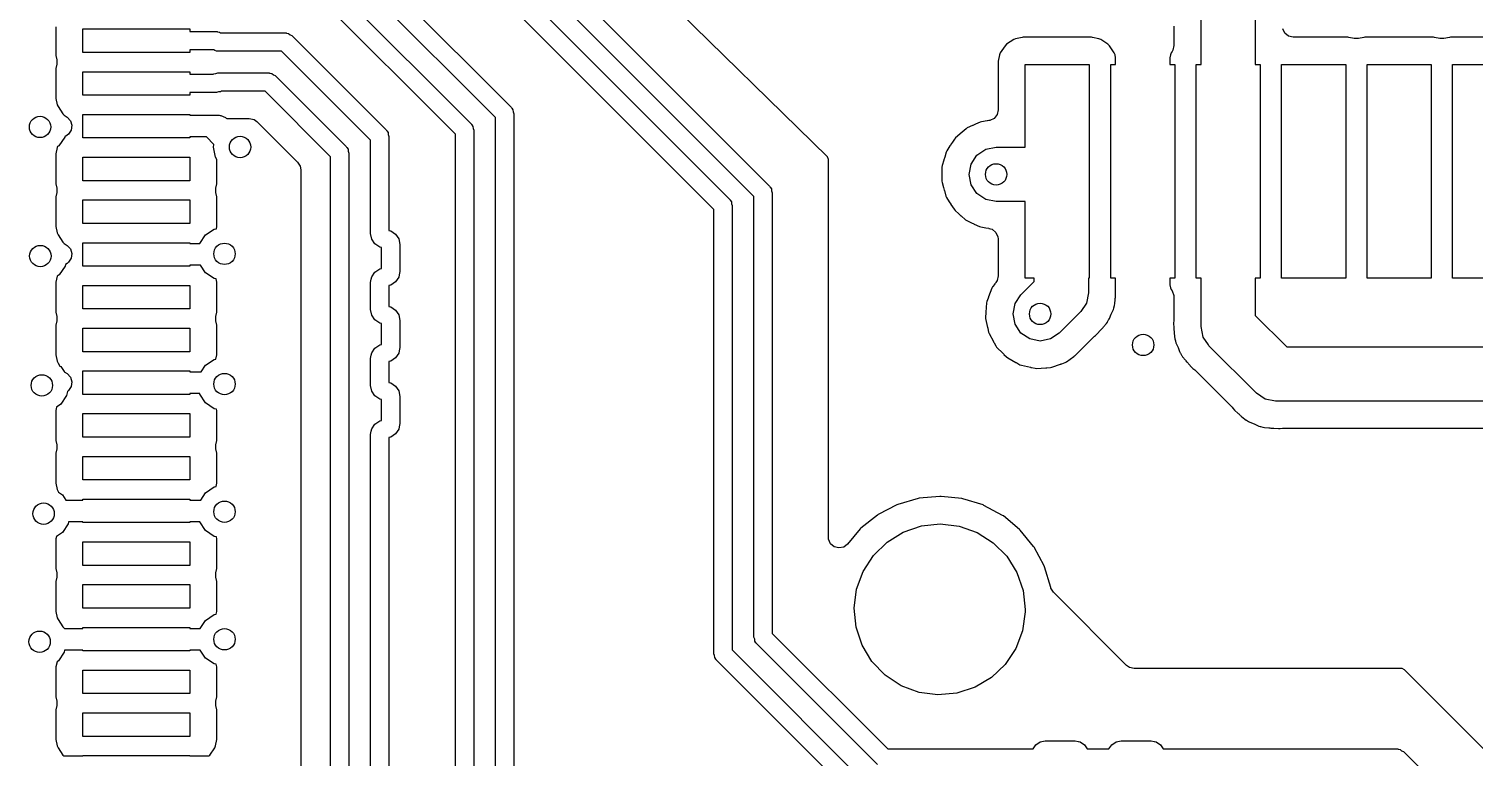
# Model space of a CAD drawing. Extents: x 0 to 4.25, y -4.33 to 0.
# Drawn here: x 1.692 to 2.224, y -2.534 to -2.266 of the extents above; entities that cross this region are included whole.
import ezdxf

# ---------------------------------------------------------------- set-up
doc = ezdxf.new("R2010")
doc.units = 0
doc.header["$MEASUREMENT"] = 0
doc.layers.add('BLACK', color=7, linetype='CONTINUOUS')

msp = doc.modelspace()

# ---------------------------------------------------------------- linework, layer by layer
at = {"layer": 'BLACK', "linetype": 'CONTINUOUS'}
for p, q in [((1.81451, -2.1739), (1.96453, -2.32393)), ((1.95876, -2.32772), (1.81072, -2.17967)), ((1.98589, -2.31311), (1.87396, -2.20357)), ((1.79561, -2.22114), (1.86926, -2.29479)), ((1.86349, -2.29858), (1.79182, -2.22691)), ((1.7895, -2.2359), (1.8545, -2.3009)), ((1.84873, -2.30469), (1.78571, -2.24167)), ((1.944, -2.33245), (1.85876, -2.24721)), ((1.86354, -2.24243), (1.94977, -2.32866)), ((2.1235, -2.27902), (2.1235, -2.25531)), ((2.1435, -2.25475), (2.1435, -2.27902)), ((1.70151, -2.26516), (1.70151, -2.2754)), ((1.71149, -2.27461), (1.71149, -2.26595)), ((1.71149, -2.26595), (1.75086, -2.26595)), ((1.75086, -2.26595), (1.75086, -2.2669)), ((1.75086, -2.2669), (1.7607, -2.2669)), ((1.7607, -2.2669), (1.76091, -2.26694)), ((1.76091, -2.26694), (1.76099, -2.26692)), ((1.76099, -2.26692), (1.76113, -2.26698)), ((1.76113, -2.26698), (1.76186, -2.26711)), ((1.76186, -2.26711), (1.7622, -2.2674)), ((1.7622, -2.2674), (1.7861, -2.2674)), ((1.7861, -2.2674), (1.7863, -2.26743)), ((1.7863, -2.26743), (1.78639, -2.26741)), ((1.78639, -2.26741), (1.78653, -2.26747)), ((1.78653, -2.26747), (1.78725, -2.2676)), ((1.78725, -2.2676), (1.78782, -2.26808)), ((1.78782, -2.26808), (1.78849, -2.26839)), ((1.78849, -2.26839), (1.82327, -2.30318)), ((2.11352, -2.26492), (2.11352, -2.27206)), ((2.15436, -2.26753), (2.15358, -2.26593)), ((2.15575, -2.26864), (2.15436, -2.26753)), ((2.15748, -2.26904), (2.15575, -2.26864)), ((1.75969, -2.27366), (1.75086, -2.27366)), ((1.75086, -2.27366), (1.75086, -2.27461)), ((1.76004, -2.27395), (1.75969, -2.27366)), ((1.76076, -2.27408), (1.76004, -2.27395)), ((2.05129, -2.27214), (2.04951, -2.2748)), ((2.05183, -2.27161), (2.05129, -2.27214)), ((2.05449, -2.26983), (2.05183, -2.27161)), ((2.05519, -2.26954), (2.05449, -2.26983)), ((2.05753, -2.26907), (2.05519, -2.26954)), ((2.05791, -2.26904), (2.05753, -2.26907)), ((2.08311, -2.26904), (2.05791, -2.26904)), ((2.08349, -2.26907), (2.08311, -2.26904)), ((2.08584, -2.26954), (2.08349, -2.26907)), ((2.08654, -2.26983), (2.08584, -2.26954)), ((2.0892, -2.27161), (2.08654, -2.26983)), ((2.08973, -2.27214), (2.0892, -2.27161)), ((2.09151, -2.2748), (2.08973, -2.27214)), ((2.11313, -2.2738), (2.11285, -2.27429)), ((2.11352, -2.27206), (2.11313, -2.2738)), ((2.1776, -2.26904), (2.15748, -2.26904)), ((2.17798, -2.26907), (2.1776, -2.26904)), ((2.17997, -2.26947), (2.17798, -2.26907)), ((2.18153, -2.26947), (2.17997, -2.26947)), ((2.18351, -2.26907), (2.18153, -2.26947)), ((2.18389, -2.26904), (2.18351, -2.26907)), ((2.2091, -2.26904), (2.18389, -2.26904)), ((2.20948, -2.26907), (2.2091, -2.26904)), ((2.21146, -2.26947), (2.20948, -2.26907)), ((2.21302, -2.26947), (2.21146, -2.26947)), ((2.21501, -2.26907), (2.21302, -2.26947)), ((2.21539, -2.26904), (2.21501, -2.26907)), ((2.24059, -2.26904), (2.21539, -2.26904)), ((1.70151, -2.2754), (1.70154, -2.27579)), ((1.70154, -2.27579), (1.70186, -2.27738)), ((1.70186, -2.27894), (1.70154, -2.28053)), ((1.70186, -2.27738), (1.70186, -2.27894)), ((1.75086, -2.27461), (1.71149, -2.27461)), ((1.7609, -2.27414), (1.76076, -2.27408)), ((1.76099, -2.27412), (1.7609, -2.27414)), ((1.76119, -2.27416), (1.76099, -2.27412)), ((1.7847, -2.27416), (1.76119, -2.27416)), ((1.8175, -2.30697), (1.7847, -2.27416)), ((2.04876, -2.27784), (2.04872, -2.27823)), ((2.04872, -2.27823), (2.04872, -2.29578)), ((2.04922, -2.2755), (2.04876, -2.27784)), ((2.04951, -2.2748), (2.04922, -2.2755)), ((2.0587, -2.30954), (2.0587, -2.27902)), ((2.0587, -2.27902), (2.08232, -2.27902)), ((2.08232, -2.27902), (2.08232, -2.35776)), ((2.0902, -2.35776), (2.0902, -2.27902)), ((2.0902, -2.27902), (2.09201, -2.27902)), ((2.0918, -2.2755), (2.09151, -2.2748)), ((2.09201, -2.27655), (2.0918, -2.2755)), ((2.09201, -2.27902), (2.09201, -2.27655)), ((2.11222, -2.2755), (2.11201, -2.27655)), ((2.11201, -2.27655), (2.11201, -2.27902)), ((2.11201, -2.27902), (2.11382, -2.27902)), ((2.11251, -2.2748), (2.11222, -2.2755)), ((2.11285, -2.27429), (2.11251, -2.2748)), ((2.11382, -2.27902), (2.11382, -2.35776)), ((2.12169, -2.35776), (2.12169, -2.27902)), ((2.12169, -2.27902), (2.1235, -2.27902)), ((2.1435, -2.27902), (2.14531, -2.27902)), ((2.14531, -2.27902), (2.14531, -2.35776)), ((2.15319, -2.35776), (2.15319, -2.27902)), ((2.15319, -2.27902), (2.17681, -2.27902)), ((2.17681, -2.27902), (2.17681, -2.35776)), ((2.18469, -2.35776), (2.18469, -2.27902)), ((2.18469, -2.27902), (2.20831, -2.27902)), ((2.20831, -2.27902), (2.20831, -2.35776)), ((2.21618, -2.35776), (2.21618, -2.27902)), ((2.21618, -2.27902), (2.2398, -2.27902)), ((1.70154, -2.28053), (1.70151, -2.28091)), ((1.70151, -2.28091), (1.70151, -2.29115)), ((1.71149, -2.29036), (1.71149, -2.2817)), ((1.71149, -2.2817), (1.75086, -2.2817)), ((1.75086, -2.2817), (1.75086, -2.28265)), ((1.75086, -2.28265), (1.75951, -2.28265)), ((1.75951, -2.28265), (1.75977, -2.28247)), ((1.75977, -2.28247), (1.7605, -2.28241)), ((1.7605, -2.28241), (1.76119, -2.28216)), ((1.76119, -2.28216), (1.77998, -2.28216)), ((1.77998, -2.28216), (1.78019, -2.28219)), ((1.78019, -2.28219), (1.78028, -2.28217)), ((1.78028, -2.28217), (1.78041, -2.28223)), ((1.78041, -2.28223), (1.78114, -2.28236)), ((1.78114, -2.28236), (1.7817, -2.28284)), ((1.7817, -2.28284), (1.78237, -2.28315)), ((1.78237, -2.28315), (1.80851, -2.30929)), ((1.7607, -2.28941), (1.75086, -2.28941)), ((1.75086, -2.28941), (1.75086, -2.29036)), ((1.76139, -2.28916), (1.7607, -2.28941)), ((1.76213, -2.28909), (1.76139, -2.28916)), ((1.76238, -2.28892), (1.76213, -2.28909)), ((1.77858, -2.28892), (1.76238, -2.28892)), ((1.80274, -2.31308), (1.77858, -2.28892)), ((1.70151, -2.29115), (1.70154, -2.29153)), ((1.70154, -2.29153), (1.70201, -2.29388)), ((1.70201, -2.29388), (1.7023, -2.29458)), ((1.7023, -2.29458), (1.70408, -2.29724)), ((1.75086, -2.29036), (1.71149, -2.29036)), ((1.86926, -2.29479), (1.86938, -2.29496)), ((1.86938, -2.29496), (1.86946, -2.29501)), ((1.86946, -2.29501), (1.86951, -2.29515)), ((1.86951, -2.29515), (1.86993, -2.29575)), ((1.70408, -2.29724), (1.70461, -2.29777)), ((1.70461, -2.29777), (1.70563, -2.29845)), ((1.70563, -2.29845), (1.70686, -2.29975)), ((1.70686, -2.29975), (1.7074, -2.30144)), ((1.71149, -2.30611), (1.71149, -2.29745)), ((1.71149, -2.29745), (1.75086, -2.29745)), ((1.75086, -2.29745), (1.75086, -2.29776)), ((1.75086, -2.29776), (1.76172, -2.29776)), ((1.76172, -2.29776), (1.76202, -2.29786)), ((1.76202, -2.29786), (1.76234, -2.29781)), ((1.76234, -2.29781), (1.76318, -2.29823)), ((1.76318, -2.29823), (1.76407, -2.29852)), ((1.76407, -2.29852), (1.76426, -2.29878)), ((1.76426, -2.29878), (1.76454, -2.29893)), ((1.76454, -2.29893), (1.76456, -2.29894)), ((1.76456, -2.29894), (1.76502, -2.2989)), ((1.76502, -2.2989), (1.77279, -2.2989)), ((1.77279, -2.2989), (1.77453, -2.29929)), ((1.77453, -2.29929), (1.77562, -2.30007)), ((1.77562, -2.30007), (1.7906, -2.31505)), ((1.86349, -2.69348), (1.86349, -2.29858)), ((1.86993, -2.29575), (1.87, -2.29649)), ((1.87, -2.29649), (1.87025, -2.29718)), ((1.87025, -2.29718), (1.87025, -2.69208)), ((2.04208, -2.30028), (2.04038, -2.30106)), ((2.04261, -2.30013), (2.04208, -2.30028)), ((2.0447, -2.29983), (2.04261, -2.30013)), ((2.04481, -2.29981), (2.0447, -2.29983)), ((2.04526, -2.29974), (2.04481, -2.29981)), ((2.04561, -2.29968), (2.04526, -2.29974)), ((2.04721, -2.29891), (2.04561, -2.29968)), ((2.04832, -2.29752), (2.04721, -2.29891)), ((2.04872, -2.29578), (2.04832, -2.29752)), ((1.70476, -2.30581), (1.70263, -2.30901)), ((1.70479, -2.30567), (1.70476, -2.30581)), ((1.70563, -2.3051), (1.70479, -2.30567)), ((1.70616, -2.30469), (1.70563, -2.3051)), ((1.70715, -2.30321), (1.70616, -2.30469)), ((1.7074, -2.30144), (1.70715, -2.30321)), ((1.75696, -2.30576), (1.75086, -2.30576)), ((1.75086, -2.30576), (1.75086, -2.30611)), ((1.75975, -2.30855), (1.75696, -2.30576)), ((1.82327, -2.30318), (1.82339, -2.30335)), ((1.82339, -2.30335), (1.82347, -2.30339)), ((1.82347, -2.30339), (1.82352, -2.30353)), ((1.82352, -2.30353), (1.82395, -2.30414)), ((1.82395, -2.30414), (1.82401, -2.30487)), ((1.82401, -2.30487), (1.82426, -2.30557)), ((1.82426, -2.30557), (1.82426, -2.34022)), ((1.84873, -2.69959), (1.84873, -2.30469)), ((1.8545, -2.3009), (1.85462, -2.30107)), ((1.85462, -2.30107), (1.8547, -2.30112)), ((1.8547, -2.30112), (1.85475, -2.30126)), ((1.85475, -2.30126), (1.85517, -2.30186)), ((1.85517, -2.30186), (1.85524, -2.3026)), ((1.85524, -2.3026), (1.85549, -2.30329)), ((1.85549, -2.30329), (1.85549, -2.69819)), ((2.0346, -2.30472), (2.033, -2.30609)), ((2.03468, -2.30464), (2.0346, -2.30472)), ((2.03547, -2.30396), (2.03468, -2.30464)), ((2.0355, -2.30394), (2.03547, -2.30396)), ((2.03547, -2.30396), (2.03547, -2.30396)), ((2.03691, -2.30272), (2.0355, -2.30394)), ((2.03738, -2.30242), (2.03691, -2.30272)), ((2.0393, -2.30155), (2.03738, -2.30242)), ((2.0394, -2.3015), (2.0393, -2.30155)), ((2.04035, -2.30107), (2.0394, -2.3015)), ((2.04038, -2.30106), (2.04035, -2.30107)), ((2.04035, -2.30107), (2.04035, -2.30107)), ((1.70201, -2.30968), (1.70154, -2.31202)), ((1.70216, -2.30932), (1.70201, -2.30968)), ((1.70263, -2.30901), (1.70216, -2.30932)), ((1.75086, -2.30611), (1.71149, -2.30611)), ((1.75957, -2.30945), (1.75975, -2.30855)), ((1.76032, -2.31322), (1.75957, -2.30945)), ((1.80851, -2.30929), (1.80863, -2.30946)), ((1.80863, -2.30946), (1.80871, -2.30951)), ((1.80871, -2.30951), (1.80876, -2.30965)), ((1.80876, -2.30965), (1.80919, -2.31025)), ((1.80919, -2.31025), (1.80925, -2.31099)), ((1.80925, -2.31099), (1.8095, -2.31168)), ((1.8175, -2.34132), (1.8175, -2.30697)), ((2.02983, -2.31084), (2.0296, -2.31134)), ((2.03097, -2.30907), (2.02983, -2.31084)), ((2.03103, -2.30897), (2.03097, -2.30907)), ((2.0316, -2.3081), (2.03103, -2.30897)), ((2.03162, -2.30807), (2.0316, -2.3081)), ((2.0316, -2.3081), (2.0316, -2.3081)), ((2.03264, -2.30651), (2.03162, -2.30807)), ((2.033, -2.30609), (2.03264, -2.30651)), ((2.04093, -2.31247), (2.04417, -2.3103)), ((2.04417, -2.3103), (2.048, -2.30954)), ((2.048, -2.30954), (2.0587, -2.30954)), ((1.70154, -2.31202), (1.70151, -2.31241)), ((1.70151, -2.31241), (1.70151, -2.32265)), ((1.71149, -2.32186), (1.71149, -2.3132)), ((1.71149, -2.3132), (1.75086, -2.3132)), ((1.75086, -2.3132), (1.75086, -2.32186)), ((1.76084, -2.314), (1.76032, -2.31322)), ((1.76084, -2.32265), (1.76084, -2.314)), ((1.7906, -2.31505), (1.79155, -2.31656)), ((1.79155, -2.31656), (1.79177, -2.31788)), ((1.80274, -2.74255), (1.80274, -2.31308)), ((1.8095, -2.31168), (1.8095, -2.74115)), ((1.98618, -2.31402), (1.98589, -2.31311)), ((1.98618, -2.45317), (1.98618, -2.31402)), ((2.02812, -2.31629), (2.02803, -2.31684)), ((2.02872, -2.31427), (2.02812, -2.31629)), ((2.02875, -2.31416), (2.02872, -2.31427)), ((2.02905, -2.31316), (2.02875, -2.31416)), ((2.02906, -2.31313), (2.02905, -2.31316)), ((2.02905, -2.31316), (2.02905, -2.31316)), ((2.0296, -2.31134), (2.02906, -2.31313)), ((2.038, -2.31954), (2.03876, -2.31572)), ((2.03876, -2.31572), (2.04093, -2.31247)), ((1.75086, -2.32186), (1.71149, -2.32186)), ((1.79177, -2.31788), (1.79177, -2.76157)), ((2.02802, -2.3199), (2.028, -2.322)), ((2.02802, -2.31874), (2.02801, -2.31978)), ((2.02801, -2.31978), (2.02802, -2.3199)), ((2.02803, -2.31684), (2.02802, -2.3187)), ((2.02802, -2.3187), (2.02802, -2.31874)), ((2.02802, -2.31874), (2.02802, -2.31874)), ((2.03876, -2.32337), (2.038, -2.31954)), ((1.70151, -2.32265), (1.70154, -2.32303)), ((1.70154, -2.32303), (1.70186, -2.32462)), ((1.70186, -2.32618), (1.70154, -2.32777)), ((1.70186, -2.32462), (1.70186, -2.32618)), ((1.76048, -2.32462), (1.7608, -2.32303)), ((1.76048, -2.32618), (1.76048, -2.32462)), ((1.7608, -2.32777), (1.76048, -2.32618)), ((1.7608, -2.32303), (1.76084, -2.32265)), ((1.96453, -2.32393), (1.96465, -2.3241)), ((1.96465, -2.3241), (1.96473, -2.32414)), ((1.96473, -2.32414), (1.96478, -2.32428)), ((1.96478, -2.32428), (1.96521, -2.32489)), ((1.96521, -2.32489), (1.96527, -2.32562)), ((1.96527, -2.32562), (1.96552, -2.32632)), ((1.96552, -2.32632), (1.96552, -2.48861)), ((2.028, -2.322), (2.02808, -2.32255)), ((2.02808, -2.32255), (2.02859, -2.32435)), ((2.02859, -2.32435), (2.0286, -2.32438)), ((2.0286, -2.32438), (2.0286, -2.32438)), ((2.0286, -2.32438), (2.02888, -2.32538)), ((2.02888, -2.32538), (2.02892, -2.32549)), ((2.02892, -2.32549), (2.0295, -2.32752)), ((2.04093, -2.32661), (2.03876, -2.32337)), ((2.04417, -2.32878), (2.04093, -2.32661)), ((1.70154, -2.32777), (1.70151, -2.32815)), ((1.70151, -2.32815), (1.70151, -2.3384)), ((1.71149, -2.33761), (1.71149, -2.32894)), ((1.71149, -2.32894), (1.75086, -2.32894)), ((1.75086, -2.32894), (1.75086, -2.33761)), ((1.76084, -2.32815), (1.7608, -2.32777)), ((1.76084, -2.3384), (1.76084, -2.32815)), ((1.944, -2.49613), (1.944, -2.33245)), ((1.94977, -2.32866), (1.94989, -2.32883)), ((1.94989, -2.32883), (1.94997, -2.32888)), ((1.94997, -2.32888), (1.95002, -2.32902)), ((1.95002, -2.32902), (1.95045, -2.32962)), ((1.95045, -2.32962), (1.95051, -2.33036)), ((1.95051, -2.33036), (1.95076, -2.33105)), ((1.95076, -2.33105), (1.95076, -2.49473)), ((1.95876, -2.49001), (1.95876, -2.32772)), ((2.0295, -2.32752), (2.02972, -2.32802)), ((2.02972, -2.32802), (2.03072, -2.3296)), ((2.03072, -2.3296), (2.03073, -2.32963)), ((2.03073, -2.32963), (2.03073, -2.32963)), ((2.03073, -2.32963), (2.03129, -2.33052)), ((2.03129, -2.33052), (2.03135, -2.33061)), ((2.03135, -2.33061), (2.03248, -2.33239)), ((2.03248, -2.33239), (2.03284, -2.33281)), ((2.048, -2.32954), (2.04417, -2.32878)), ((2.0587, -2.32954), (2.048, -2.32954)), ((2.0587, -2.35776), (2.0587, -2.32954)), ((1.75086, -2.33761), (1.71149, -2.33761)), ((2.03284, -2.33281), (2.03424, -2.33405)), ((2.03424, -2.33405), (2.03426, -2.33407)), ((2.03426, -2.33407), (2.03426, -2.33407)), ((2.03426, -2.33407), (2.03504, -2.33477)), ((2.03504, -2.33477), (2.03513, -2.33483)), ((2.03513, -2.33483), (2.03671, -2.33623)), ((2.03671, -2.33623), (2.03717, -2.33653)), ((2.03717, -2.33653), (2.03886, -2.33733)), ((2.03886, -2.33733), (2.03889, -2.33734)), ((2.03889, -2.33734), (2.03889, -2.33734)), ((2.03889, -2.33734), (2.03983, -2.33779)), ((2.03983, -2.33779), (2.03994, -2.33783)), ((2.03994, -2.33783), (2.04185, -2.33873)), ((1.70151, -2.3384), (1.70154, -2.33878)), ((1.70154, -2.33878), (1.70201, -2.34112)), ((1.70201, -2.34112), (1.7023, -2.34182)), ((1.7023, -2.34182), (1.70408, -2.34448)), ((1.75458, -2.345), (1.75669, -2.34184)), ((1.75669, -2.34184), (1.75989, -2.3397)), ((1.75989, -2.3397), (1.76065, -2.33955)), ((1.76065, -2.33955), (1.7608, -2.33878)), ((1.7608, -2.33878), (1.76084, -2.3384)), ((1.81791, -2.34338), (1.8175, -2.34132)), ((1.82426, -2.34022), (1.82494, -2.34035)), ((1.82494, -2.34035), (1.82669, -2.34152)), ((1.82669, -2.34152), (1.82785, -2.34326)), ((2.04185, -2.33873), (2.04237, -2.33889)), ((2.04237, -2.33889), (2.04422, -2.33918)), ((2.04422, -2.33918), (2.04425, -2.33918)), ((2.04425, -2.33918), (2.04425, -2.33918)), ((2.04425, -2.33918), (2.04536, -2.33936)), ((2.04536, -2.33936), (2.04535, -2.33945)), ((2.04535, -2.33945), (2.04656, -2.33976)), ((2.04656, -2.33976), (2.04792, -2.34091)), ((2.04792, -2.34091), (2.04864, -2.34254)), ((2.04864, -2.34254), (2.04872, -2.34331)), ((1.70408, -2.34448), (1.70461, -2.34502)), ((1.70461, -2.34502), (1.70563, -2.3457)), ((1.70563, -2.3457), (1.70686, -2.34699)), ((1.70686, -2.34699), (1.7074, -2.34869)), ((1.71149, -2.35335), (1.71149, -2.34469)), ((1.71149, -2.34469), (1.75086, -2.34469)), ((1.75086, -2.34469), (1.75086, -2.345)), ((1.75086, -2.345), (1.75458, -2.345)), ((1.81908, -2.34513), (1.81791, -2.34338)), ((1.82083, -2.34629), (1.81908, -2.34513)), ((1.8215, -2.34643), (1.82083, -2.34629)), ((1.8215, -2.35422), (1.8215, -2.34643)), ((1.82785, -2.34326), (1.82826, -2.34532)), ((1.82826, -2.34532), (1.82826, -2.35532)), ((2.04872, -2.34331), (2.04872, -2.35694)), ((1.70488, -2.35337), (1.70275, -2.35657)), ((1.705, -2.35277), (1.70488, -2.35337)), ((1.70563, -2.35235), (1.705, -2.35277)), ((1.70616, -2.35193), (1.70563, -2.35235)), ((1.70715, -2.35045), (1.70616, -2.35193)), ((1.7074, -2.34869), (1.70715, -2.35045)), ((1.75086, -2.35335), (1.71149, -2.35335)), ((1.75485, -2.353), (1.75086, -2.353)), ((1.75086, -2.353), (1.75086, -2.35335)), ((1.75669, -2.35575), (1.75485, -2.353)), ((1.70198, -2.35708), (1.70154, -2.35927)), ((1.70275, -2.35657), (1.70198, -2.35708)), ((1.75989, -2.35789), (1.75669, -2.35575)), ((1.76055, -2.35802), (1.75989, -2.35789)), ((1.7608, -2.35927), (1.76055, -2.35802)), ((1.8175, -2.35932), (1.81771, -2.35816)), ((1.81771, -2.35816), (1.81774, -2.35812)), ((1.81774, -2.35812), (1.81791, -2.35726)), ((1.81791, -2.35726), (1.81908, -2.35552)), ((1.81908, -2.35552), (1.82083, -2.35435)), ((1.82083, -2.35435), (1.8215, -2.35422)), ((1.82669, -2.35913), (1.82494, -2.36029)), ((1.82785, -2.35738), (1.82669, -2.35913)), ((1.82803, -2.35652), (1.82785, -2.35738)), ((1.82806, -2.35648), (1.82803, -2.35652)), ((1.82826, -2.35532), (1.82806, -2.35648)), ((2.04832, -2.35868), (2.04792, -2.35934)), ((2.04872, -2.35694), (2.04832, -2.35868)), ((2.05714, -2.36385), (2.062, -2.35899)), ((2.062, -2.35776), (2.0587, -2.35776)), ((2.062, -2.35899), (2.062, -2.35776)), ((2.08232, -2.35776), (2.082, -2.35776)), ((2.082, -2.35776), (2.082, -2.36313)), ((2.09201, -2.35776), (2.0902, -2.35776)), ((2.09201, -2.36353), (2.09201, -2.35776)), ((2.11382, -2.35776), (2.11201, -2.35776)), ((2.11201, -2.35776), (2.11201, -2.36022)), ((2.1235, -2.35776), (2.12169, -2.35776)), ((2.1235, -2.37562), (2.1235, -2.35776)), ((2.14531, -2.35776), (2.1435, -2.35776)), ((2.1435, -2.35776), (2.1435, -2.37148)), ((2.17681, -2.35776), (2.15319, -2.35776)), ((2.20831, -2.35776), (2.18469, -2.35776)), ((2.2398, -2.35776), (2.21618, -2.35776)), ((1.70154, -2.35927), (1.70151, -2.35965)), ((1.70151, -2.35965), (1.70151, -2.36989)), ((1.71149, -2.3691), (1.71149, -2.36044)), ((1.71149, -2.36044), (1.75086, -2.36044)), ((1.75086, -2.36044), (1.75086, -2.3691)), ((1.76084, -2.35965), (1.7608, -2.35927)), ((1.76084, -2.36989), (1.76084, -2.35965)), ((1.8175, -2.36932), (1.8175, -2.35932)), ((1.82494, -2.36029), (1.82426, -2.36043)), ((1.82426, -2.36043), (1.82426, -2.36822)), ((2.04641, -2.36149), (2.04521, -2.36468)), ((2.04667, -2.361), (2.04641, -2.36149)), ((2.04746, -2.35996), (2.04667, -2.361)), ((2.04753, -2.35986), (2.04744, -2.35995)), ((2.04744, -2.35995), (2.04746, -2.35996)), ((2.04762, -2.35977), (2.04753, -2.35986)), ((2.04753, -2.35986), (2.04753, -2.35987)), ((2.04753, -2.35987), (2.04753, -2.35986)), ((2.04769, -2.35967), (2.04762, -2.35977)), ((2.04773, -2.3596), (2.04769, -2.35967)), ((2.04792, -2.35934), (2.04773, -2.3596)), ((2.05497, -2.36709), (2.05714, -2.36385)), ((2.082, -2.36313), (2.08124, -2.36696)), ((2.09198, -2.36405), (2.09199, -2.36375)), ((2.09198, -2.36454), (2.09198, -2.36405)), ((2.09199, -2.36375), (2.09201, -2.36353)), ((2.11201, -2.36022), (2.11222, -2.36127)), ((2.11222, -2.36127), (2.11251, -2.36197)), ((2.11251, -2.36197), (2.11285, -2.36249)), ((2.11285, -2.36249), (2.11348, -2.36415)), ((2.11348, -2.36415), (2.11352, -2.36471)), ((1.75086, -2.3691), (1.71149, -2.3691)), ((1.81791, -2.37138), (1.8175, -2.36932)), ((1.82426, -2.36822), (1.82494, -2.36835)), ((1.82494, -2.36835), (1.82669, -2.36952)), ((1.82669, -2.36952), (1.82785, -2.37126)), ((2.04448, -2.36687), (2.04422, -2.37026)), ((2.0446, -2.36633), (2.04448, -2.36687)), ((2.04506, -2.3651), (2.0446, -2.36633)), ((2.04509, -2.36499), (2.04504, -2.36509)), ((2.04504, -2.36509), (2.04506, -2.3651)), ((2.0451, -2.36499), (2.04509, -2.36499)), ((2.04516, -2.36488), (2.0451, -2.36498)), ((2.0451, -2.36498), (2.0451, -2.36499)), ((2.04519, -2.36477), (2.04516, -2.36488)), ((2.04521, -2.36468), (2.04519, -2.36477)), ((2.05421, -2.37092), (2.05497, -2.36709)), ((2.08124, -2.36696), (2.07916, -2.37008)), ((2.0905, -2.37075), (2.09119, -2.36929)), ((2.09119, -2.36929), (2.09135, -2.36876)), ((2.09135, -2.36876), (2.09137, -2.36864)), ((2.09137, -2.36864), (2.09157, -2.36785)), ((2.09157, -2.36785), (2.09162, -2.36773)), ((2.09162, -2.36773), (2.09174, -2.36719)), ((2.09174, -2.36719), (2.09186, -2.36558)), ((2.09186, -2.36558), (2.09189, -2.36526)), ((2.09189, -2.36526), (2.09196, -2.36484)), ((2.09196, -2.36484), (2.09198, -2.36454)), ((2.11352, -2.36471), (2.11352, -2.37294)), ((1.70151, -2.36989), (1.70154, -2.37027)), ((1.70154, -2.37502), (1.70151, -2.3754)), ((1.70154, -2.37027), (1.70186, -2.37186)), ((1.70186, -2.37343), (1.70154, -2.37502)), ((1.70186, -2.37186), (1.70186, -2.37343)), ((1.76048, -2.37186), (1.7608, -2.37027)), ((1.76048, -2.37343), (1.76048, -2.37186)), ((1.7608, -2.37502), (1.76048, -2.37343)), ((1.7608, -2.37027), (1.76084, -2.36989)), ((1.76084, -2.3754), (1.7608, -2.37502)), ((1.81908, -2.37313), (1.81791, -2.37138)), ((1.82083, -2.37429), (1.81908, -2.37313)), ((1.8215, -2.37443), (1.82083, -2.37429)), ((1.8215, -2.38222), (1.8215, -2.37443)), ((1.82785, -2.37126), (1.82826, -2.37332)), ((1.82826, -2.37332), (1.82826, -2.38332)), ((2.04419, -2.37071), (2.04409, -2.37202)), ((2.04409, -2.37202), (2.04413, -2.37257)), ((2.04413, -2.37257), (2.04484, -2.3759)), ((2.0442, -2.3706), (2.04417, -2.37071)), ((2.04417, -2.37071), (2.04419, -2.37071)), ((2.04423, -2.37047), (2.0442, -2.37059)), ((2.0442, -2.37059), (2.0442, -2.3706)), ((2.0442, -2.3706), (2.0442, -2.3706)), ((2.04422, -2.37026), (2.04423, -2.37035)), ((2.04423, -2.37035), (2.04423, -2.37047)), ((2.05497, -2.37475), (2.05421, -2.37092)), ((2.05714, -2.37799), (2.05497, -2.37475)), ((2.07907, -2.37021), (2.07128, -2.37799)), ((2.07916, -2.37008), (2.07907, -2.37021)), ((2.08761, -2.37564), (2.08869, -2.37443)), ((2.08869, -2.37443), (2.08899, -2.37396)), ((2.08899, -2.37396), (2.08904, -2.37385)), ((2.08904, -2.37385), (2.08946, -2.37315)), ((2.08946, -2.37315), (2.08954, -2.37305)), ((2.08954, -2.37305), (2.0898, -2.37257)), ((2.0898, -2.37257), (2.09037, -2.37105)), ((2.09037, -2.37105), (2.0905, -2.37075)), ((2.11347, -2.37345), (2.1134, -2.37428)), ((2.1134, -2.37428), (2.11352, -2.37614)), ((2.11352, -2.37294), (2.11347, -2.37345)), ((2.11347, -2.37345), (2.11347, -2.37345)), ((2.1435, -2.37148), (2.15509, -2.38307)), ((1.70151, -2.3754), (1.70151, -2.38564)), ((1.71149, -2.38485), (1.71149, -2.37619)), ((1.71149, -2.37619), (1.75086, -2.37619)), ((1.75086, -2.37619), (1.75086, -2.38485)), ((1.76084, -2.38564), (1.76084, -2.3754)), ((2.04484, -2.3759), (2.04487, -2.37598)), ((2.04487, -2.37598), (2.04491, -2.37609)), ((2.04491, -2.37609), (2.04491, -2.37622)), ((2.04491, -2.37622), (2.04491, -2.37623)), ((2.04491, -2.37623), (2.04491, -2.37623)), ((2.04491, -2.37623), (2.04492, -2.37634)), ((2.04492, -2.37634), (2.04494, -2.37634)), ((2.04494, -2.37634), (2.04521, -2.37762)), ((2.04521, -2.37762), (2.0454, -2.37814)), ((2.0454, -2.37814), (2.04702, -2.38113)), ((2.06039, -2.38016), (2.05714, -2.37799)), ((2.06421, -2.38092), (2.06039, -2.38016)), ((2.06804, -2.38016), (2.06421, -2.38092)), ((2.07128, -2.37799), (2.06804, -2.38016)), ((2.07735, -2.38604), (2.08423, -2.37916)), ((2.08423, -2.37916), (2.08463, -2.37884)), ((2.08463, -2.37884), (2.08527, -2.3783)), ((2.08463, -2.37884), (2.08463, -2.37884)), ((2.08527, -2.3783), (2.0865, -2.3769)), ((2.0865, -2.3769), (2.08667, -2.37672)), ((2.08667, -2.37672), (2.08704, -2.37635)), ((2.08704, -2.37635), (2.08723, -2.37614)), ((2.08723, -2.37614), (2.08741, -2.37589)), ((2.08741, -2.37589), (2.08761, -2.37564)), ((2.11352, -2.37614), (2.11352, -2.37639)), ((2.11352, -2.37639), (2.11352, -2.37692)), ((2.11352, -2.37692), (2.11354, -2.37719)), ((2.11354, -2.37719), (2.11359, -2.3775)), ((2.11359, -2.3775), (2.11362, -2.37782)), ((2.11362, -2.37782), (2.11372, -2.37944)), ((2.11372, -2.37944), (2.11383, -2.37998)), ((2.11383, -2.37998), (2.11388, -2.3801)), ((2.11388, -2.3801), (2.11407, -2.38089)), ((2.12427, -2.37945), (2.1235, -2.37562)), ((2.12621, -2.38236), (2.12427, -2.37945)), ((1.70151, -2.38564), (1.70154, -2.38602)), ((1.75086, -2.38485), (1.71149, -2.38485)), ((1.7608, -2.38602), (1.76084, -2.38564)), ((1.81774, -2.38612), (1.81791, -2.38526)), ((1.81791, -2.38526), (1.81908, -2.38352)), ((1.81908, -2.38352), (1.82083, -2.38235)), ((1.82083, -2.38235), (1.8215, -2.38222)), ((1.82785, -2.38538), (1.82669, -2.38713)), ((1.82803, -2.38452), (1.82785, -2.38538)), ((1.82806, -2.38448), (1.82803, -2.38452)), ((1.82826, -2.38332), (1.82806, -2.38448)), ((2.04702, -2.38113), (2.04707, -2.38121)), ((2.04707, -2.38121), (2.04713, -2.38131)), ((2.04713, -2.38131), (2.04717, -2.38142)), ((2.04717, -2.38142), (2.04718, -2.38143)), ((2.04718, -2.38143), (2.04718, -2.38143)), ((2.04718, -2.38143), (2.04721, -2.38154)), ((2.04721, -2.38154), (2.04723, -2.38153)), ((2.04723, -2.38153), (2.04785, -2.38268)), ((2.04785, -2.38268), (2.04818, -2.38313)), ((2.04818, -2.38313), (2.05058, -2.38555)), ((2.05058, -2.38555), (2.05065, -2.38561)), ((2.05065, -2.38561), (2.05074, -2.38568)), ((2.05074, -2.38568), (2.05081, -2.38578)), ((2.05081, -2.38578), (2.05081, -2.38579)), ((2.05081, -2.38579), (2.05081, -2.38579)), ((2.05081, -2.38579), (2.05088, -2.38589)), ((2.11407, -2.38089), (2.11409, -2.38101)), ((2.11409, -2.38101), (2.11425, -2.38154)), ((2.11425, -2.38154), (2.11492, -2.38302)), ((2.11492, -2.38302), (2.11504, -2.38331)), ((2.11504, -2.38331), (2.11559, -2.38484)), ((2.11559, -2.38484), (2.11585, -2.38532)), ((2.11585, -2.38532), (2.11592, -2.38543)), ((2.11592, -2.38543), (2.11633, -2.38613)), ((2.12643, -2.38269), (2.12621, -2.38236)), ((2.14388, -2.40014), (2.12643, -2.38269)), ((2.15509, -2.38307), (2.59527, -2.38307)), ((1.70154, -2.38602), (1.70201, -2.38837)), ((1.70201, -2.38837), (1.7023, -2.38907)), ((1.7023, -2.38907), (1.70302, -2.39013)), ((1.70302, -2.39013), (1.7033, -2.39032)), ((1.7033, -2.39032), (1.70455, -2.3922)), ((1.75508, -2.39224), (1.75669, -2.38984)), ((1.75669, -2.38984), (1.75989, -2.3877)), ((1.75989, -2.3877), (1.76049, -2.38758)), ((1.76049, -2.38758), (1.7608, -2.38602)), ((1.8175, -2.38732), (1.81771, -2.38616)), ((1.8175, -2.39732), (1.8175, -2.38732)), ((1.81771, -2.38616), (1.81774, -2.38612)), ((1.82494, -2.38829), (1.82426, -2.38843)), ((1.82426, -2.38843), (1.82426, -2.39622)), ((1.82669, -2.38713), (1.82494, -2.38829)), ((2.05088, -2.38589), (2.05089, -2.38587)), ((2.05089, -2.38587), (2.05181, -2.3868)), ((2.05181, -2.3868), (2.05225, -2.38714)), ((2.05225, -2.38714), (2.05523, -2.38879)), ((2.05523, -2.38879), (2.05531, -2.38882)), ((2.05531, -2.38882), (2.05542, -2.38887)), ((2.05542, -2.38887), (2.05552, -2.38895)), ((2.05552, -2.38895), (2.05552, -2.38895)), ((2.05552, -2.38895), (2.05552, -2.38895)), ((2.05552, -2.38895), (2.05561, -2.38903)), ((2.05561, -2.38903), (2.05562, -2.38901)), ((2.05562, -2.38901), (2.05677, -2.38964)), ((2.05677, -2.38964), (2.05728, -2.38984)), ((2.05728, -2.38984), (2.0606, -2.39059)), ((2.0606, -2.39059), (2.06069, -2.3906)), ((2.06069, -2.3906), (2.06081, -2.39062)), ((2.06081, -2.39062), (2.06092, -2.39066)), ((2.06092, -2.39066), (2.06093, -2.39067)), ((2.06093, -2.39067), (2.06093, -2.39067)), ((2.06093, -2.39067), (2.06104, -2.39071)), ((2.06104, -2.39071), (2.06105, -2.39069)), ((2.06105, -2.39069), (2.06232, -2.39098)), ((2.06232, -2.39098), (2.06287, -2.39102)), ((2.06287, -2.39102), (2.06627, -2.39081)), ((2.06627, -2.39081), (2.06636, -2.3908)), ((2.06636, -2.3908), (2.06647, -2.39078)), ((2.06647, -2.39078), (2.0666, -2.39079)), ((2.0666, -2.39079), (2.06661, -2.39079)), ((2.06661, -2.39079), (2.06661, -2.39079)), ((2.06661, -2.39079), (2.06672, -2.39081)), ((2.06672, -2.39079), (2.06803, -2.39071)), ((2.06672, -2.39081), (2.06672, -2.39079)), ((2.06803, -2.39071), (2.06857, -2.39059)), ((2.06857, -2.39059), (2.07177, -2.38944)), ((2.07177, -2.38944), (2.07185, -2.38939)), ((2.07185, -2.38939), (2.07196, -2.38935)), ((2.07196, -2.38935), (2.07208, -2.38933)), ((2.07208, -2.38933), (2.07209, -2.38932)), ((2.07209, -2.38932), (2.0722, -2.3893)), ((2.07209, -2.38932), (2.07209, -2.38932)), ((2.0722, -2.38928), (2.07343, -2.38884)), ((2.0722, -2.3893), (2.0722, -2.38928)), ((2.07343, -2.38884), (2.07392, -2.38858)), ((2.07392, -2.38858), (2.07666, -2.38657)), ((2.07666, -2.38657), (2.07673, -2.38651)), ((2.07673, -2.38651), (2.07682, -2.38643)), ((2.07682, -2.38643), (2.07693, -2.38638)), ((2.07693, -2.38638), (2.07694, -2.38637)), ((2.07694, -2.38637), (2.077, -2.38634)), ((2.07694, -2.38637), (2.07694, -2.38637)), ((2.077, -2.38634), (2.07703, -2.38631)), ((2.077, -2.38634), (2.077, -2.38634)), ((2.07703, -2.3863), (2.07712, -2.38624)), ((2.07703, -2.38631), (2.07703, -2.3863)), ((2.07712, -2.38624), (2.07735, -2.38604)), ((2.11633, -2.38613), (2.11638, -2.38624)), ((2.11638, -2.38624), (2.11668, -2.38671)), ((2.11668, -2.38671), (2.11774, -2.38794)), ((2.11774, -2.38794), (2.11794, -2.38819)), ((2.11794, -2.38819), (2.11819, -2.38853)), ((2.11819, -2.38853), (2.11838, -2.38876)), ((2.11838, -2.38876), (2.11873, -2.38911)), ((2.11873, -2.38911), (2.11893, -2.38932)), ((2.11893, -2.38932), (2.12005, -2.39062)), ((2.12005, -2.39062), (2.12047, -2.39099)), ((2.12047, -2.39099), (2.12052, -2.39102)), ((2.12052, -2.39102), (2.12117, -2.39155)), ((1.70455, -2.3922), (1.70461, -2.39226)), ((1.70461, -2.39226), (1.70563, -2.39294)), ((1.70563, -2.39294), (1.70686, -2.39423)), ((1.70686, -2.39423), (1.7074, -2.39593)), ((1.7074, -2.39593), (1.70715, -2.39769)), ((1.71149, -2.4006), (1.71149, -2.39194)), ((1.71149, -2.39194), (1.75086, -2.39194)), ((1.75086, -2.39194), (1.75086, -2.39224)), ((1.75086, -2.39224), (1.75508, -2.39224)), ((1.82426, -2.39622), (1.82494, -2.39635)), ((1.82494, -2.39635), (1.82669, -2.39752)), ((2.12117, -2.39155), (2.13492, -2.4053)), ((1.70543, -2.40105), (1.7033, -2.40424)), ((1.70574, -2.39951), (1.70543, -2.40105)), ((1.70616, -2.39917), (1.70574, -2.39951)), ((1.70715, -2.39769), (1.70616, -2.39917)), ((1.75086, -2.4006), (1.71149, -2.4006)), ((1.7545, -2.40024), (1.75086, -2.40024)), ((1.75086, -2.40024), (1.75086, -2.4006)), ((1.75456, -2.40056), (1.7545, -2.40024)), ((1.75669, -2.40375), (1.75456, -2.40056)), ((1.81791, -2.39938), (1.8175, -2.39732)), ((1.81908, -2.40113), (1.81791, -2.39938)), ((1.82083, -2.40229), (1.81908, -2.40113)), ((1.82669, -2.39752), (1.82785, -2.39926)), ((1.82785, -2.39926), (1.82826, -2.40132)), ((1.82826, -2.40132), (1.82826, -2.41132)), ((2.14713, -2.40231), (2.14388, -2.40014)), ((1.70154, -2.40651), (1.70151, -2.40689)), ((1.70151, -2.40689), (1.70151, -2.41714)), ((1.7018, -2.40525), (1.70154, -2.40651)), ((1.7033, -2.40424), (1.7018, -2.40525)), ((1.75989, -2.40589), (1.75669, -2.40375)), ((1.76071, -2.40605), (1.75989, -2.40589)), ((1.7608, -2.40651), (1.76071, -2.40605)), ((1.76084, -2.40689), (1.7608, -2.40651)), ((1.76084, -2.41714), (1.76084, -2.40689)), ((1.8215, -2.40243), (1.82083, -2.40229)), ((1.8215, -2.41022), (1.8215, -2.40243)), ((2.13492, -2.4053), (2.13525, -2.4057)), ((2.13525, -2.4057), (2.13525, -2.4057)), ((2.13525, -2.4057), (2.13579, -2.40634)), ((2.13579, -2.40634), (2.13719, -2.40757)), ((2.15095, -2.40307), (2.14713, -2.40231)), ((2.90528, -2.40307), (2.15095, -2.40307)), ((1.71149, -2.41635), (1.71149, -2.40768)), ((1.71149, -2.40768), (1.75086, -2.40768)), ((1.75086, -2.40768), (1.75086, -2.41635)), ((1.81791, -2.41326), (1.81908, -2.41152)), ((1.81908, -2.41152), (1.82083, -2.41035)), ((1.82083, -2.41035), (1.8215, -2.41022)), ((1.82826, -2.41132), (1.82806, -2.41248)), ((2.13719, -2.40757), (2.13737, -2.40774)), ((2.13737, -2.40774), (2.13774, -2.40811)), ((2.13774, -2.40811), (2.13795, -2.4083)), ((2.13795, -2.4083), (2.1382, -2.40848)), ((2.1382, -2.40848), (2.13845, -2.40869)), ((2.13845, -2.40869), (2.13966, -2.40976)), ((2.13966, -2.40976), (2.14012, -2.41006)), ((2.14012, -2.41006), (2.14024, -2.41011)), ((2.14024, -2.41011), (2.14094, -2.41053)), ((2.14094, -2.41053), (2.14104, -2.41061)), ((2.14104, -2.41061), (2.14152, -2.41087)), ((2.14152, -2.41087), (2.14304, -2.41144)), ((2.14304, -2.41144), (2.14333, -2.41157)), ((2.14333, -2.41157), (2.1448, -2.41226)), ((2.1448, -2.41226), (2.14533, -2.41242)), ((2.14533, -2.41242), (2.14545, -2.41244)), ((1.70151, -2.41714), (1.70154, -2.41752)), ((1.70154, -2.41752), (1.70186, -2.41911)), ((1.75086, -2.41635), (1.71149, -2.41635)), ((1.76048, -2.41911), (1.7608, -2.41752)), ((1.7608, -2.41752), (1.76084, -2.41714)), ((1.8175, -2.41532), (1.81771, -2.41416)), ((1.8175, -2.73643), (1.8175, -2.41532)), ((1.81771, -2.41416), (1.81774, -2.41412)), ((1.81774, -2.41412), (1.81791, -2.41326)), ((1.82494, -2.41629), (1.82426, -2.41643)), ((1.82426, -2.41643), (1.82426, -2.73503)), ((1.82669, -2.41513), (1.82494, -2.41629)), ((1.82785, -2.41338), (1.82669, -2.41513)), ((1.82803, -2.41252), (1.82785, -2.41338)), ((1.82806, -2.41248), (1.82803, -2.41252)), ((2.14545, -2.41244), (2.14624, -2.41264)), ((2.14624, -2.41264), (2.14636, -2.41269)), ((2.14636, -2.41269), (2.1469, -2.41281)), ((2.1469, -2.41281), (2.14851, -2.41293)), ((2.14851, -2.41293), (2.14883, -2.41296)), ((2.14883, -2.41296), (2.14925, -2.41303)), ((2.14925, -2.41303), (2.14955, -2.41305)), ((2.14955, -2.41305), (2.15004, -2.41305)), ((2.15004, -2.41305), (2.15034, -2.41306)), ((2.15034, -2.41306), (2.15205, -2.41319)), ((2.15205, -2.41319), (2.1526, -2.41315)), ((2.1526, -2.41315), (2.15266, -2.41314)), ((2.15266, -2.41314), (2.15349, -2.41305)), ((2.15349, -2.41305), (2.59927, -2.41305)), ((1.70154, -2.42226), (1.70151, -2.42264)), ((1.70151, -2.42264), (1.70151, -2.43288)), ((1.70186, -2.42067), (1.70154, -2.42226)), ((1.70186, -2.41911), (1.70186, -2.42067)), ((1.76048, -2.42067), (1.76048, -2.41911)), ((1.7608, -2.42226), (1.76048, -2.42067)), ((1.76084, -2.42264), (1.7608, -2.42226)), ((1.76084, -2.43288), (1.76084, -2.42264)), ((1.71149, -2.43209), (1.71149, -2.42343)), ((1.71149, -2.42343), (1.75086, -2.42343)), ((1.75086, -2.42343), (1.75086, -2.43209)), ((1.70151, -2.43288), (1.70154, -2.43327)), ((1.70154, -2.43327), (1.70201, -2.43561)), ((1.75086, -2.43209), (1.71149, -2.43209)), ((1.76054, -2.43457), (1.7608, -2.43327)), ((1.7608, -2.43327), (1.76084, -2.43288)), ((1.70201, -2.43561), (1.7023, -2.43631)), ((1.7023, -2.43631), (1.70251, -2.43662)), ((1.70251, -2.43662), (1.70393, -2.43757)), ((1.70393, -2.43757), (1.70523, -2.43951)), ((1.75492, -2.43949), (1.75669, -2.43684)), ((1.75669, -2.43684), (1.75989, -2.4347)), ((1.75989, -2.4347), (1.76054, -2.43457)), ((2.01921, -2.43892), (2.01178, -2.44111)), ((2.01959, -2.43885), (2.01921, -2.43892)), ((2.0273, -2.43814), (2.01959, -2.43885)), ((2.02769, -2.43815), (2.0273, -2.43814)), ((2.03539, -2.43896), (2.02769, -2.43815)), ((2.03577, -2.43903), (2.03539, -2.43896)), ((2.04317, -2.44133), (2.03577, -2.43903)), ((1.70523, -2.43951), (1.71149, -2.43951)), ((1.71149, -2.43951), (1.71149, -2.43918)), ((1.71149, -2.43918), (1.75086, -2.43918)), ((1.75086, -2.43918), (1.75086, -2.43949)), ((1.75086, -2.43949), (1.75492, -2.43949)), ((2.01142, -2.44125), (2.00455, -2.44484)), ((2.01178, -2.44111), (2.01142, -2.44125)), ((2.04352, -2.44147), (2.04317, -2.44133)), ((2.05034, -2.44516), (2.04352, -2.44147)), ((1.70606, -2.44829), (1.70393, -2.45149)), ((1.70622, -2.44751), (1.70606, -2.44829)), ((1.71149, -2.44751), (1.70622, -2.44751)), ((1.71149, -2.44784), (1.71149, -2.44751)), ((1.75086, -2.44784), (1.71149, -2.44784)), ((1.75086, -2.44749), (1.75086, -2.44784)), ((1.75455, -2.44749), (1.75086, -2.44749)), ((1.75456, -2.44756), (1.75455, -2.44749)), ((1.75669, -2.45076), (1.75456, -2.44756)), ((2.00423, -2.44505), (1.99819, -2.44991)), ((2.00455, -2.44484), (2.00423, -2.44505)), ((2.01379, -2.4513), (2.02044, -2.44904)), ((2.02044, -2.44904), (2.02742, -2.44831)), ((2.02742, -2.44831), (2.0344, -2.44914)), ((2.0344, -2.44914), (2.04101, -2.45149)), ((2.05066, -2.44537), (2.05034, -2.44516)), ((2.05663, -2.45031), (2.05066, -2.44537)), ((1.70154, -2.45376), (1.70151, -2.45414)), ((1.70151, -2.45414), (1.70151, -2.46438)), ((1.7017, -2.45298), (1.70154, -2.45376)), ((1.70393, -2.45149), (1.7017, -2.45298)), ((1.71149, -2.46359), (1.71149, -2.45493)), ((1.71149, -2.45493), (1.75086, -2.45493)), ((1.75086, -2.45493), (1.75086, -2.46359)), ((1.75989, -2.45289), (1.75669, -2.45076)), ((1.76066, -2.45304), (1.75989, -2.45289)), ((1.7608, -2.45376), (1.76066, -2.45304)), ((1.76084, -2.45414), (1.7608, -2.45376)), ((1.76084, -2.46438), (1.76084, -2.45414)), ((1.98626, -2.45397), (1.98618, -2.45317)), ((1.98699, -2.45559), (1.98626, -2.45397)), ((1.99792, -2.45017), (1.99325, -2.45575)), ((1.99819, -2.44991), (1.99792, -2.45017)), ((2.0028, -2.4599), (2.00781, -2.45498)), ((2.00781, -2.45498), (2.01379, -2.4513)), ((2.04101, -2.45149), (2.04694, -2.45526)), ((2.0569, -2.45058), (2.05663, -2.45031)), ((2.0618, -2.45659), (2.0569, -2.45058)), ((1.98836, -2.45673), (1.98699, -2.45559)), ((1.99008, -2.45717), (1.98836, -2.45673)), ((1.99183, -2.45682), (1.99008, -2.45717)), ((1.99325, -2.45575), (1.99183, -2.45682)), ((1.99899, -2.4658), (2.0028, -2.4599)), ((2.04694, -2.45526), (2.05189, -2.46024)), ((2.05189, -2.46024), (2.05561, -2.46619)), ((2.06201, -2.45691), (2.0618, -2.45659)), ((2.06565, -2.46375), (2.06201, -2.45691)), ((1.70151, -2.46438), (1.70154, -2.46476)), ((1.70154, -2.46476), (1.70186, -2.46635)), ((1.75086, -2.46359), (1.71149, -2.46359)), ((1.76048, -2.46635), (1.7608, -2.46476)), ((1.7608, -2.46476), (1.76084, -2.46438)), ((2.06579, -2.4641), (2.06565, -2.46375)), ((2.06809, -2.47171), (2.06579, -2.4641)), ((1.70154, -2.4695), (1.70151, -2.46989)), ((1.70151, -2.46989), (1.70151, -2.48013)), ((1.70186, -2.46791), (1.70154, -2.4695)), ((1.70186, -2.46635), (1.70186, -2.46791)), ((1.71149, -2.47934), (1.71149, -2.47068)), ((1.71149, -2.47068), (1.75086, -2.47068)), ((1.75086, -2.47068), (1.75086, -2.47934)), ((1.76048, -2.46791), (1.76048, -2.46635)), ((1.7608, -2.4695), (1.76048, -2.46791)), ((1.76084, -2.46989), (1.7608, -2.4695)), ((1.76084, -2.48013), (1.76084, -2.46989)), ((1.99659, -2.4724), (1.99899, -2.4658)), ((2.05561, -2.46619), (2.05792, -2.47283)), ((1.99571, -2.47936), (1.99659, -2.4724)), ((2.05792, -2.47283), (2.0587, -2.4798)), ((2.06817, -2.47199), (2.06809, -2.47171)), ((2.06809, -2.47171), (2.06809, -2.47171)), ((2.06911, -2.4735), (2.06817, -2.47199)), ((2.09606, -2.50044), (2.06911, -2.4735)), ((1.70151, -2.48013), (1.70154, -2.48051)), ((1.70154, -2.48051), (1.70201, -2.48285)), ((1.75086, -2.47934), (1.71149, -2.47934)), ((1.75989, -2.4817), (1.76059, -2.48156)), ((1.76059, -2.48156), (1.7608, -2.48051)), ((1.7608, -2.48051), (1.76084, -2.48013)), ((1.9964, -2.48635), (1.99571, -2.47936)), ((2.05869, -2.48068), (2.05771, -2.48764)), ((2.0587, -2.4798), (2.05869, -2.48068)), ((1.70201, -2.48285), (1.7023, -2.48355)), ((1.7023, -2.48355), (1.70408, -2.48621)), ((1.70408, -2.48621), (1.70461, -2.48675)), ((1.70461, -2.48675), (1.70468, -2.4868)), ((1.70468, -2.4868), (1.71149, -2.4868)), ((1.71149, -2.4868), (1.71149, -2.48642)), ((1.71149, -2.48642), (1.75086, -2.48642)), ((1.75086, -2.48642), (1.75086, -2.4868)), ((1.75086, -2.4868), (1.75472, -2.4868)), ((1.75472, -2.4868), (1.75669, -2.48384)), ((1.75669, -2.48384), (1.75989, -2.4817)), ((1.99861, -2.49301), (1.9964, -2.48635)), ((1.95902, -2.49071), (1.95876, -2.49001)), ((1.95908, -2.49144), (1.95902, -2.49071)), ((1.9595, -2.49205), (1.95908, -2.49144)), ((1.95955, -2.49219), (1.9595, -2.49205)), ((1.95963, -2.49223), (1.95955, -2.49219)), ((1.95975, -2.4924), (1.95963, -2.49223)), ((1.96552, -2.48861), (2.00808, -2.53117)), ((2.05771, -2.48764), (2.05522, -2.4942)), ((1.70461, -2.4955), (1.70247, -2.49869)), ((1.70475, -2.4948), (1.70461, -2.4955)), ((1.71149, -2.4948), (1.70475, -2.4948)), ((1.71149, -2.49509), (1.71149, -2.4948)), ((1.75086, -2.49509), (1.71149, -2.49509)), ((1.75086, -2.4948), (1.75086, -2.49509)), ((1.75472, -2.4948), (1.75086, -2.4948)), ((1.75669, -2.49775), (1.75472, -2.4948)), ((1.94426, -2.49682), (1.944, -2.49613)), ((1.94432, -2.49756), (1.94426, -2.49682)), ((1.94474, -2.49816), (1.94432, -2.49756)), ((1.95076, -2.49473), (2.00197, -2.54593)), ((2.00429, -2.53694), (1.95975, -2.4924)), ((2.00225, -2.49902), (1.99861, -2.49301)), ((2.05522, -2.4942), (2.05133, -2.50005)), ((1.70154, -2.501), (1.70151, -2.50138)), ((1.70151, -2.50138), (1.70151, -2.51162)), ((1.70193, -2.49905), (1.70154, -2.501)), ((1.70247, -2.49869), (1.70193, -2.49905)), ((1.71149, -2.51083), (1.71149, -2.50217)), ((1.71149, -2.50217), (1.75086, -2.50217)), ((1.75086, -2.50217), (1.75086, -2.51083)), ((1.75989, -2.49989), (1.75669, -2.49775)), ((1.76061, -2.50003), (1.75989, -2.49989)), ((1.7608, -2.501), (1.76061, -2.50003)), ((1.76084, -2.50138), (1.7608, -2.501)), ((1.76084, -2.51162), (1.76084, -2.50138)), ((1.94479, -2.4983), (1.94474, -2.49816)), ((1.94487, -2.49835), (1.94479, -2.4983)), ((1.94499, -2.49852), (1.94487, -2.49835)), ((1.99818, -2.5517), (1.94499, -2.49852)), ((2.00713, -2.50407), (2.00225, -2.49902)), ((2.05133, -2.50005), (2.04625, -2.50489)), ((2.09715, -2.50122), (2.09606, -2.50044)), ((2.09888, -2.50161), (2.09715, -2.50122)), ((2.19759, -2.50161), (2.09888, -2.50161)), ((2.19845, -2.50205), (2.19759, -2.50161)), ((2.26659, -2.57019), (2.19845, -2.50205)), ((2.013, -2.50792), (2.00713, -2.50407)), ((2.01959, -2.51036), (2.013, -2.50792)), ((2.04625, -2.50489), (2.04022, -2.50849)), ((1.70151, -2.51162), (1.70154, -2.51201)), ((1.70154, -2.51201), (1.70186, -2.5136)), ((1.70186, -2.5136), (1.70186, -2.51516)), ((1.75086, -2.51083), (1.71149, -2.51083)), ((1.76048, -2.5136), (1.7608, -2.51201)), ((1.76048, -2.51516), (1.76048, -2.5136)), ((1.7608, -2.51201), (1.76084, -2.51162)), ((2.02655, -2.51129), (2.01959, -2.51036)), ((2.03354, -2.51066), (2.02655, -2.51129)), ((2.04022, -2.50849), (2.03354, -2.51066)), ((1.70154, -2.51675), (1.70151, -2.51713)), ((1.70151, -2.51713), (1.70151, -2.52737)), ((1.70186, -2.51516), (1.70154, -2.51675)), ((1.71149, -2.52658), (1.71149, -2.51792)), ((1.71149, -2.51792), (1.75086, -2.51792)), ((1.75086, -2.51792), (1.75086, -2.52658)), ((1.7608, -2.51675), (1.76048, -2.51516)), ((1.76084, -2.51713), (1.7608, -2.51675)), ((1.76084, -2.52737), (1.76084, -2.51713)), ((1.70151, -2.52737), (1.70154, -2.52775)), ((1.70154, -2.52775), (1.70201, -2.5301)), ((1.75086, -2.52658), (1.71149, -2.52658)), ((1.76033, -2.5301), (1.7608, -2.52775)), ((1.7608, -2.52775), (1.76084, -2.52737)), ((2.06261, -2.52964), (2.06418, -2.52859)), ((2.06418, -2.52859), (2.06604, -2.52822)), ((2.06604, -2.52822), (2.07709, -2.52822)), ((2.07709, -2.52822), (2.07824, -2.52842)), ((2.07709, -2.52822), (2.07709, -2.52822)), ((2.07824, -2.52842), (2.07829, -2.52846)), ((2.07829, -2.52846), (2.07895, -2.52859)), ((2.07895, -2.52859), (2.08052, -2.52964)), ((2.09061, -2.52964), (2.09218, -2.52859)), ((2.09218, -2.52859), (2.09404, -2.52822)), ((2.09404, -2.52822), (2.10509, -2.52822)), ((2.10509, -2.52822), (2.10509, -2.52822)), ((2.10509, -2.52822), (2.10624, -2.52842)), ((2.10624, -2.52842), (2.10629, -2.52846)), ((2.10629, -2.52846), (2.10695, -2.52859)), ((2.10695, -2.52859), (2.10852, -2.52964)), ((1.70201, -2.5301), (1.7023, -2.5308)), ((1.7023, -2.5308), (1.70408, -2.53346)), ((1.70408, -2.53346), (1.70442, -2.5338)), ((1.70442, -2.5338), (1.71149, -2.5338)), ((1.71149, -2.5338), (1.71149, -2.53367)), ((1.71149, -2.53367), (1.75086, -2.53367)), ((1.75086, -2.53367), (1.75086, -2.5338)), ((1.75086, -2.5338), (1.75793, -2.5338)), ((1.75793, -2.5338), (1.75827, -2.53346)), ((1.75827, -2.53346), (1.76004, -2.5308)), ((1.76004, -2.5308), (1.76033, -2.5301)), ((2.00808, -2.53117), (2.06158, -2.53117)), ((2.06158, -2.53117), (2.06261, -2.52964)), ((2.08052, -2.52964), (2.08154, -2.53117)), ((2.08154, -2.53117), (2.08958, -2.53117)), ((2.08958, -2.53117), (2.09061, -2.52964)), ((2.10852, -2.52964), (2.10954, -2.53117)), ((2.10954, -2.53117), (2.19569, -2.53117)), ((2.19569, -2.53117), (2.1959, -2.53121)), ((2.1959, -2.53121), (2.19599, -2.53118)), ((2.19599, -2.53118), (2.19612, -2.53124)), ((2.19612, -2.53124), (2.19685, -2.53137)), ((2.19685, -2.53137), (2.19742, -2.53185)), ((2.19742, -2.53185), (2.19808, -2.53216)), ((2.19808, -2.53216), (2.23776, -2.57184))]:
    msp.add_line(p, q, dxfattribs=at)
at = {"layer": 'BLACK'}
for centre in [(1.69567, -2.30205), (1.76941, -2.30945), (2.048, -2.31954), (1.69579, -2.34961), (1.76365, -2.3488), (2.06421, -2.37092), (2.10217, -2.38236), (1.69634, -2.39728), (1.76365, -2.3968), (1.69697, -2.44453), (1.76365, -2.4438), (1.76365, -2.4908), (1.69551, -2.49173)]:
    msp.add_circle(centre, 0.003937, dxfattribs=at)

doc.saveas('drawing.dxf')
